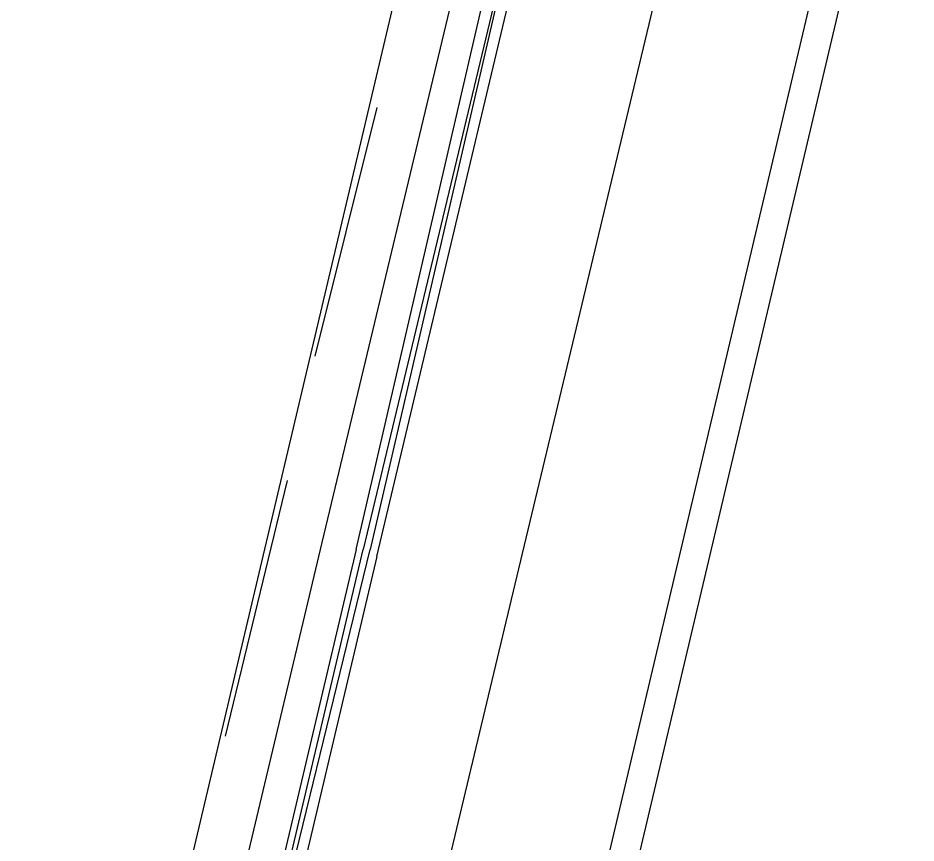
# Model space of a CAD drawing. Header units: feet. Extents: x -84 to 198, y -22 to 181.
# Drawn here: x 135.96 to 137.694, y 114.118 to 115.71 of the extents above; entities that cross this region are included whole.
import ezdxf

# ---------------------------------------------------------------- set-up
doc = ezdxf.new("R2010")
doc.units = ezdxf.units.FT
doc.layers.add('A-LINEA', color=7, linetype='CONTINUOUS')

msp = doc.modelspace()

# ---------------------------------------------------------------- linework, layer by layer
at = {"layer": 'A-LINEA'}
for p, q in [((139.5467, 124.2044), (135.96, 109.0178)), ((136.0267, 112.9511), (137.6533, 119.8311)), ((136.7867, 112.7644), (138.4133, 119.6444)), ((136.6533, 115.5378), (136.5333, 115.0578)), ((136.48, 114.8178), (136.36, 114.3244)), ((136.5467, 114.6978), (136.16, 113.0711))]:
    msp.add_line(p, q, dxfattribs=at)
for points in [[(136.6133, 114.6844), (136.9867, 116.2978), (137, 116.3111), (137.0133, 116.2978), (136.6267, 114.6844)], [(136.6533, 114.6711), (137.04, 116.2978), (137.0267, 116.2978), (137.0133, 116.2978), (136.64, 114.6844)], [(136.9467, 116.2578), (136.9467, 116.2444), (136.92, 116.2578), (136.5467, 114.6978)], [(136.4933, 112.8311), (136.92, 114.6178), (137.2933, 116.1778)], [(136.6133, 114.6844), (136.2133, 112.9911), (136.2267, 112.9911), (136.6267, 114.6844)], [(136.6533, 114.6711), (136.2533, 112.9778), (136.24, 112.9778), (136.2267, 112.9911), (136.64, 114.6844)]]:
    msp.add_lwpolyline(points, dxfattribs=at)

doc.saveas('drawing.dxf')
